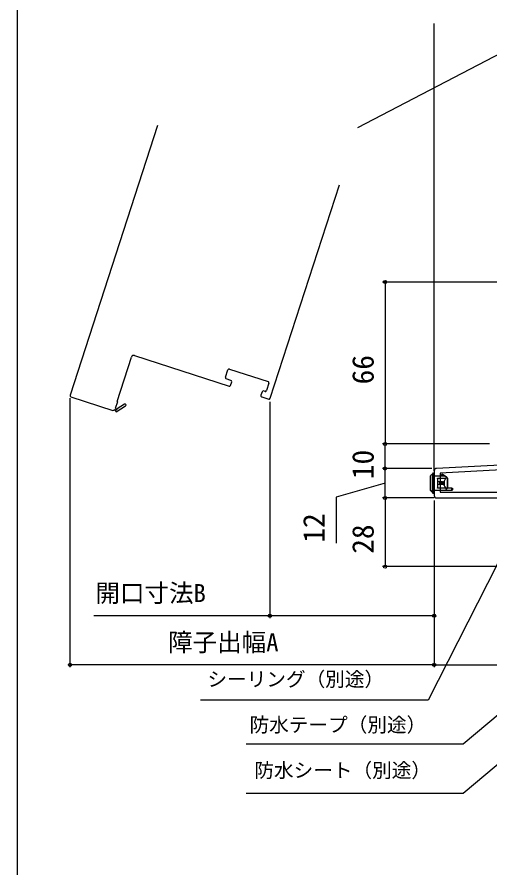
# Model space of a CAD drawing. Units: millimetres, scale not verified. Extents: x -525 to 525, y -785 to 780.
# Drawn here: x -525 to -332.2, y -123.5 to 223.3 of the extents above; entities that cross this region are included whole.
import ezdxf
from ezdxf.enums import TextEntityAlignment as Align

# ---------------------------------------------------------------- set-up
doc = ezdxf.new("R2010")
doc.units = ezdxf.units.MM
doc.header["$LTSCALE"] = 4
for name, color, linetype in [('0-3_YKK_11', 7, 'Continuous'), ('0-5_YKK_12', 2, 'Continuous'), ('0-6_YKK_13', 4, 'Continuous'), ('0-8_YKK_D', 6, 'Continuous'), ('0-9_YKK_ZWAK', 7, 'Continuous')]:
    doc.layers.add(name, color=color, linetype=linetype)
doc.styles.add('ＭＳ ゴシック', font='')
doc.styles.get('ＭＳ ゴシック').set_extended_font_data('MS Gothic')

msp = doc.modelspace()

# ---------------------------------------------------------------- linework, layer by layer
at = {"layer": '0-3_YKK_11'}
msp.add_line((-355, 38.351), (-355, 28.3), dxfattribs=at)
for points in [[(-354, 27.3), (-293.4, 27.3), (-293.4, -0.7), (-290, -0.7), (-290, 1.2), (-290.5, 1.7), (-291, 2.2), (-291, 27.3), (-240, 27.3), (-240, 28.8), (-227.5, 28.8), (-227.5, 27.3), (-225, 27.3), (-225, 31.3), (-240, 31.3), (-240, 83.3), (-241.8, 83.3), (-241.8, 81.3), (-250, 81.3), (-250, 78)], [(-303.785, 56.126), (-302.793, 50.5), (-307.6, 50.5), (-307.6, 55.856), (-307.058, 56.724), (-307.377, 57.3), (-310, 57.3), (-310, 41.658), (-354.052, 39.35)]]:
    msp.add_lwpolyline(points, dxfattribs=at)
msp.add_lwpolyline([(-310, 39.656), (-352.6, 37.423), (-352.6, 29.7), (-310, 29.7)], close=True, dxfattribs=at)
for centre, start, end in [((-354, 38.351), 93.00003, 180), ((-354, 28.3), 180.00001, 269.99999)]:
    msp.add_arc(centre, 1, start, end, dxfattribs=at)
at = {"layer": '0-5_YKK_12'}
for p, q in [((-305.054, 220.439), (-386.216, 178.189)), ((-355, 38.351), (-355, 220.627)), ((-467.703, 179.024), (-503.395, 69.177)), ((-421.796, 67.899), (-393.521, 154.92)), ((-477.112, 85.346), (-438.594, 72.831)), ((-438.426, 79.821), (-422.638, 74.691)), ((-440.044, 76.457), (-439.056, 79.5)), ((-437.821, 75.209), (-439.723, 75.827)), ((-437.964, 73.152), (-437.5, 74.579)), ((-422.317, 74.061), (-423.306, 71.018)), ((-425.137, 70.561), (-425.6, 69.135)), ((-423.936, 70.697), (-424.506, 70.882)), ((-503.074, 68.547), (-485.955, 62.984)), ((-425.279, 68.505), (-422.426, 67.578)), ((-481.153, 65.482), (-484.191, 63.609))]:
    msp.add_line(p, q, dxfattribs=at)
for points in [[(-484.571, 63.664), (-484.807, 63.927), (-483.958, 66.541), (-484.243, 66.634), (-478.372, 84.704)], [(-485.325, 63.305), (-484.552, 62.447), (-480.733, 64.801)]]:
    msp.add_lwpolyline(points, dxfattribs=at)
for centre, radius, start, end in [((-477.421, 84.395), 1, 72, 162), ((-438.58, 79.346), 0.5, 72, 162), ((-439.569, 76.302), 0.5, 162, 252), ((-438.439, 73.307), 0.5, 252, 342), ((-437.976, 74.733), 0.5, 342, 72), ((-422.792, 74.216), 0.5, 342, 72), ((-424.661, 70.407), 0.5, 72, 162), ((-423.781, 71.173), 0.5, 252, 342), ((-502.919, 69.022), 0.5, 162, 252), ((-425.125, 68.98), 0.5, 162, 252), ((-422.271, 68.053), 0.5, 252, 342), ((-485.8, 63.46), 0.5, 252, 342), ((-484.404, 63.478), 0.25, 132, 31.64297), ((-480.943, 65.141), 0.4, 301.64297, 121.64297)]:
    msp.add_arc(centre, radius, start, end, dxfattribs=at)
at = {"layer": '0-6_YKK_13'}
for p, q in [((-356.5, 30.376), (-356.5, 36.276)), ((-356.494, 36.276), (-356.5, 36.276)), ((-355.674, 37.096), (-356.494, 36.276)), ((-356.494, 36.276), (-356.494, 30.424)), ((-355.254, 36.4), (-355.548, 36.4)), ((-355.376, 37.4), (-355.38, 37.395)), ((-355, 36.4), (-355, 30.2)), ((-350.5, 36.2), (-355, 36.2)), ((-353.7, 35.3), (-350.264, 35.3)), ((-353.7, 35.196), (-353.7, 35.3)), ((-353.7, 35.196), (-353.7, 33.8)), ((-350.443, 35.196), (-353.7, 35.196)), ((-349.5, 35.3), (-350.5, 36.2)), ((-349.565, 35.3), (-350.264, 35.3)), ((-349.565, 31.3), (-349.565, 35.3)), ((-349.565, 35.3), (-349.5, 35.3)), ((-349.5, 35.3), (-349.5, 31.3)), ((-352.8, 33.8), (-353.7, 33.8)), ((-353.7, 33.8), (-353.7, 32.8)), ((-353.7, 32.8), (-353.7, 31.404)), ((-353.7, 31.404), (-350.443, 31.404)), ((-352.8, 33.8), (-352.8, 32.8)), ((-352.359, 33.8), (-352.8, 33.8)), ((-352.217, 32.8), (-352.359, 32.8)), ((-352.217, 33.8), (-352.217, 32.8)), ((-351.8, 33.8), (-352.217, 33.8)), ((-351.8, 32.8), (-352.217, 32.8)), ((-351.8, 33.8), (-351.8, 32.8)), ((-351.667, 33.8), (-351.8, 33.8)), ((-351.667, 32.8), (-351.8, 32.8)), ((-351.486, 32.8), (-351.667, 32.8)), ((-351.486, 33.8), (-351.486, 32.8)), ((-351.45, 32.8), (-351.486, 32.8)), ((-351.45, 33.8), (-351.258, 33.8)), ((-351.258, 32.8), (-351.45, 32.8)), ((-351.258, 33.8), (-351.258, 32.8)), ((-351.028, 33.8), (-351.258, 33.8)), ((-351.028, 32.8), (-351.258, 32.8)), ((-351.028, 33.8), (-351.028, 32.8)), ((-350.888, 34.196), (-350.888, 32.404)), ((-350.5, 30.3), (-349.5, 31.3)), ((-349.565, 31.3), (-350.264, 31.3)), ((-349.5, 31.3), (-349.565, 31.3)), ((-347.8, 31.3), (-347.5, 31.3)), ((-356.494, 30.424), (-355.631, 29.561)), ((-355.488, 29.288), (-355.549, 29.349)), ((-355.337, 29.287), (-355.276, 29.2)), ((-350.5, 30.3), (-355, 30.3)), ((-347.8, 30.3), (-350.5, 30.3))]:
    msp.add_line(p, q, dxfattribs=at)
for points in [[(-356.412, 36.488), (-355.592, 37.308), (-355.588, 37.312)], [(-355.254, 36.4), (-355.254, 30.2), (-355.548, 30.2), (-355.548, 36.4)], [(-355.376, 37.4), (-355, 37.4), (-355, 36.4), (-355.254, 36.4)], [(-352.4, 36.2), (-352.4, 36.8), (-350.8, 36.2)], [(-351.8, 36.575), (-351.8, 37.1), (-350, 35.9)], [(-350.286, 36.007), (-350, 35.9), (-350, 35.75)], [(-352.359, 32.8), (-352.8, 32.8), (-353.7, 32.8)], [(-350.264, 31.3), (-353.7, 31.3), (-353.7, 31.404)], [(-352.359, 32.8), (-352.359, 33.8), (-352.217, 33.8)], [(-351.667, 32.8), (-351.667, 33.8), (-351.486, 33.8)], [(-351.45, 32.8), (-351.45, 33.8), (-351.486, 33.8)], [(-351.028, 33.8), (-350.948, 33.994), (-350.888, 34.196)], [(-350.888, 32.404), (-350.947, 32.602), (-351.028, 32.8)], [(-347.8, 30.3), (-347.8, 31.3), (-349.5, 31.3)], [(-347.5, 31.3), (-347.5, 30.6), (-347.8, 30.3)], [(-355.549, 29.349), (-356.5, 30.3), (-356.5, 30.376)], [(-355.254, 30.2), (-355, 30.2), (-355, 29.2), (-355.276, 29.2)]]:
    msp.add_lwpolyline(points, dxfattribs=at)
for centre, radius, start, end in [((-356.2, 36.276), 0.3, 135, 180), ((-356.211, 36.288), 0.284, 135.21566, 182.49633), ((-355.37, 37.091), 0.304, 91.7644, 179.04855), ((-355.39, 37.109), 0.284, 135.21566, 182.49633), ((-355.383, 37.099), 0.295, 89.30544, 134.94469), ((-355.376, 37.1), 0.3, 90, 135), ((-355.348, 29.549), 0.284, 177.50367, 224.78434), ((-355.319, 29.601), 0.314, 187.32627, 266.78077), ((-355.383, 29.523), 0.24, 226.38814, 281.18869), ((-355.276, 29.5), 0.3, 225, 270)]:
    msp.add_arc(centre, radius, start, end, dxfattribs=at)
for centre, major_axis, ratio, start_param, end_param in [((-355.688, 36.4), (0, 0.7), 0.2, 4.712389, 6.1791526), ((-355.394, 36.4), (0, 1), 0.14, 4.712389, 6.1791526), ((-348.711, 33.3), (0, 2.9), 0.789474, 0.8581397, 1.2566748), ((-350.264, 35), (0, 0.3), 0.789474, 6.2831853, 7.141325), ((-348.711, 33.3), (0, 2.9), 0.789474, 1.8849178, 2.283453), ((-350.264, 31.6), (0, 0.3), 0.789474, 2.283453, 3.1415927), ((-356.2, 30.424), (0.286, 0.119), 0.756388, 2.640578, 2.8379736), ((-355.688, 30.2), (0, 0.7), 0.2, 3.5625567, 4.712389), ((-355.394, 30.2), (0, 1), 0.14, 3.5625567, 4.712389)]:
    msp.add_ellipse(centre, major_axis=major_axis, ratio=ratio, start_param=start_param, end_param=end_param, dxfattribs=at)
at = {"layer": '0-8_YKK_D'}
for p, q in [((-305.778, 115.3), (-376, 115.3)), ((-375, 115.3), (-375, 49.3)), ((-503.419, 68.022), (-503.419, -41.7)), ((-421.95, 66.423), (-421.95, -21.7)), ((-333, 49.3), (-376, 49.3)), ((-332.5, 49.3), (-376, 49.3)), ((-375, 39.298), (-375, 49.3)), ((-356, 39.3), (-376, 39.3)), ((-356, 39.298), (-376, 39.298)), ((-375, 27.3), (-375, 39.3)), ((-359, 27.3), (-376, 27.3)), ((-355, 27.3), (-376, 27.3)), ((-375, 27.3), (-375, -0.7)), ((-355, 26.3), (-355, -41.7)), ((-355, 25.3), (-355, -21.7)), ((-294.4, -0.7), (-376, -0.7)), ((-355, -3.019), (-355, -41.7)), ((-355, -40.7), (-503.419, -40.7)), ((-355, -40.7), (-290, -40.7))]:
    msp.add_line(p, q, dxfattribs=at)
for points in [[(-375, 33.3), (-395, 27.637), (-395, 8.91)], [(-320, 18.442), (-321.158, 16.17), (-357.461, -55.079), (-450.225, -55.079)], [(-355, -20.7), (-421.95, -20.7), (-493.671, -20.7)], [(-291, -29.331), (-292.953, -30.971), (-343.157, -73.097), (-431.642, -73.097)], [(-289, -47.733), (-290.953, -49.372), (-343.157, -93.176), (-431.642, -93.176)]]:
    msp.add_lwpolyline(points, dxfattribs=at)
for centre in [(-375, 115.3), (-375, 49.3), (-375, 49.3), (-375, 39.3), (-375, 39.298), (-375, 27.3), (-375, 27.3), (-375, -0.7), (-421.95, -20.7), (-355, -20.7), (-503.419, -40.7), (-355, -40.7), (-355, -40.7)]:
    msp.add_circle(centre, 0.637, dxfattribs=at)
at = {"layer": '0-9_YKK_ZWAK'}
msp.add_line((-525, 745.3), (-525, -784.7), dxfattribs=at)

# ---------------------------------------------------------------- texts
at = {"layer": '0-8_YKK_D', "style": 'ＭＳ ゴシック'}
for s, p in [('66', (-377, 73.573)), ('10', (-377, 34.958)), ('12', (-397, 9.069)), ('28', (-377, 4.539))]:
    msp.add_text(s, height=8.798, rotation=90, dxfattribs=at).set_placement(p, align=Align.BOTTOM_LEFT)
for s, height, p in [('開口寸法B', 7.331, (-493.034, -17.336)), ('障子出幅A', 7.331, (-463.414, -37.393)), ('シーリング（別途）', 5.865, (-447.396, -51.258)), ('防水テープ（別途）', 5.865, (-430.238, -69.848)), ('防水シート（別途）', 5.865, (-428.274, -88.389))]:
    msp.add_text(s, height=height, dxfattribs=at).set_placement(p, align=Align.BOTTOM_LEFT)

doc.saveas('drawing.dxf')
